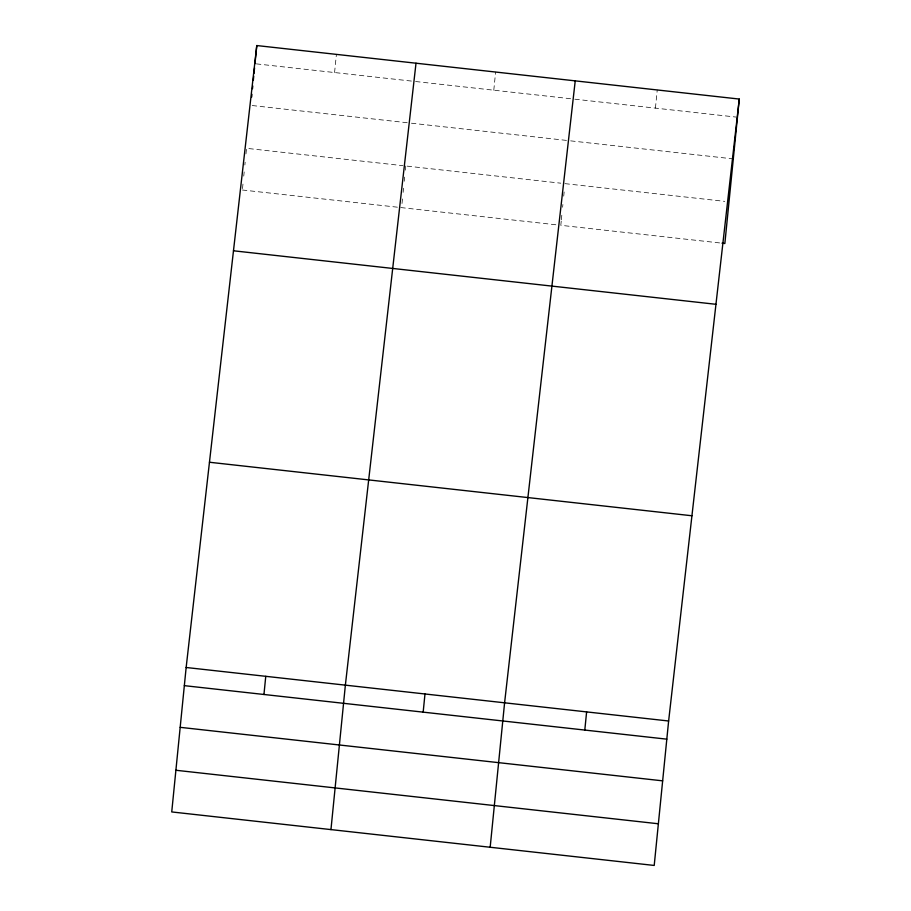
<?xml version="1.0" encoding="UTF-8"?>
<svg xmlns="http://www.w3.org/2000/svg" width="911" height="911" viewBox="0 0 911 911"><rect width="100%" height="100%" fill="white"/><g stroke="black" fill="none" stroke-linecap="round" stroke-linejoin="round"><path stroke-width="0.68" stroke-dasharray="4.55 3.42" d="M242.508 188.611L243.203 181.665M243.749 176.108L244.171 171.94M244.865 164.993L245.139 162.215M245.97 153.879L246.528 148.322L402.958 165.677M334.576 72.538L336.398 54.375M402.002 203.483L402.56 197.926M403.117 192.38L403.527 188.213M404.222 181.266L404.632 177.098M405.327 170.152L405.748 165.984M493.796 90.2L495.618 72.037M561.222 221.145L560.812 225.313L720.612 243.032M561.358 219.756L561.916 214.199M562.611 207.252L562.884 204.474M563.715 196.138L564.137 191.97M655.43 108.124L657.241 89.961M256.367 63.872L412.797 81.216M415.587 81.523L572.017 98.878M574.83 99.185L736.042 117.063M252.21 105.539L407.24 122.734M411.43 123.201L566.46 140.396M570.662 140.863L733.298 158.901M407.149 166.132L560.777 183.179M564.968 183.646L724.769 201.365M242.372 190L556.621 224.846"/><path stroke-width="1.37" d="M186.151 667.49L171.735 811.94L654.212 865.45L668.628 721L739.265 99.06L256.788 45.55L186.151 667.49L668.628 721M251.641 97.056L251.926 94.277M252.472 88.72L252.757 85.941M253.304 80.384L253.725 76.217M253.998 73.438L254.556 67.881M254.978 63.713L256.788 45.55M263.951 694.489L265.761 676.326M330.955 829.602L345.371 685.152L416.008 63.212M423.171 712.14L424.981 693.977M490.175 847.253L504.592 702.814L575.228 80.863M584.794 730.075L586.616 711.901M739.265 99.06L724.849 243.51L722.024 243.191M233.478 250.787L715.955 304.297M209.462 462.253L691.939 515.763M184.341 685.653L666.818 739.163M180.173 727.331L662.661 780.841M175.891 770.262L658.38 823.772"/></g></svg>
